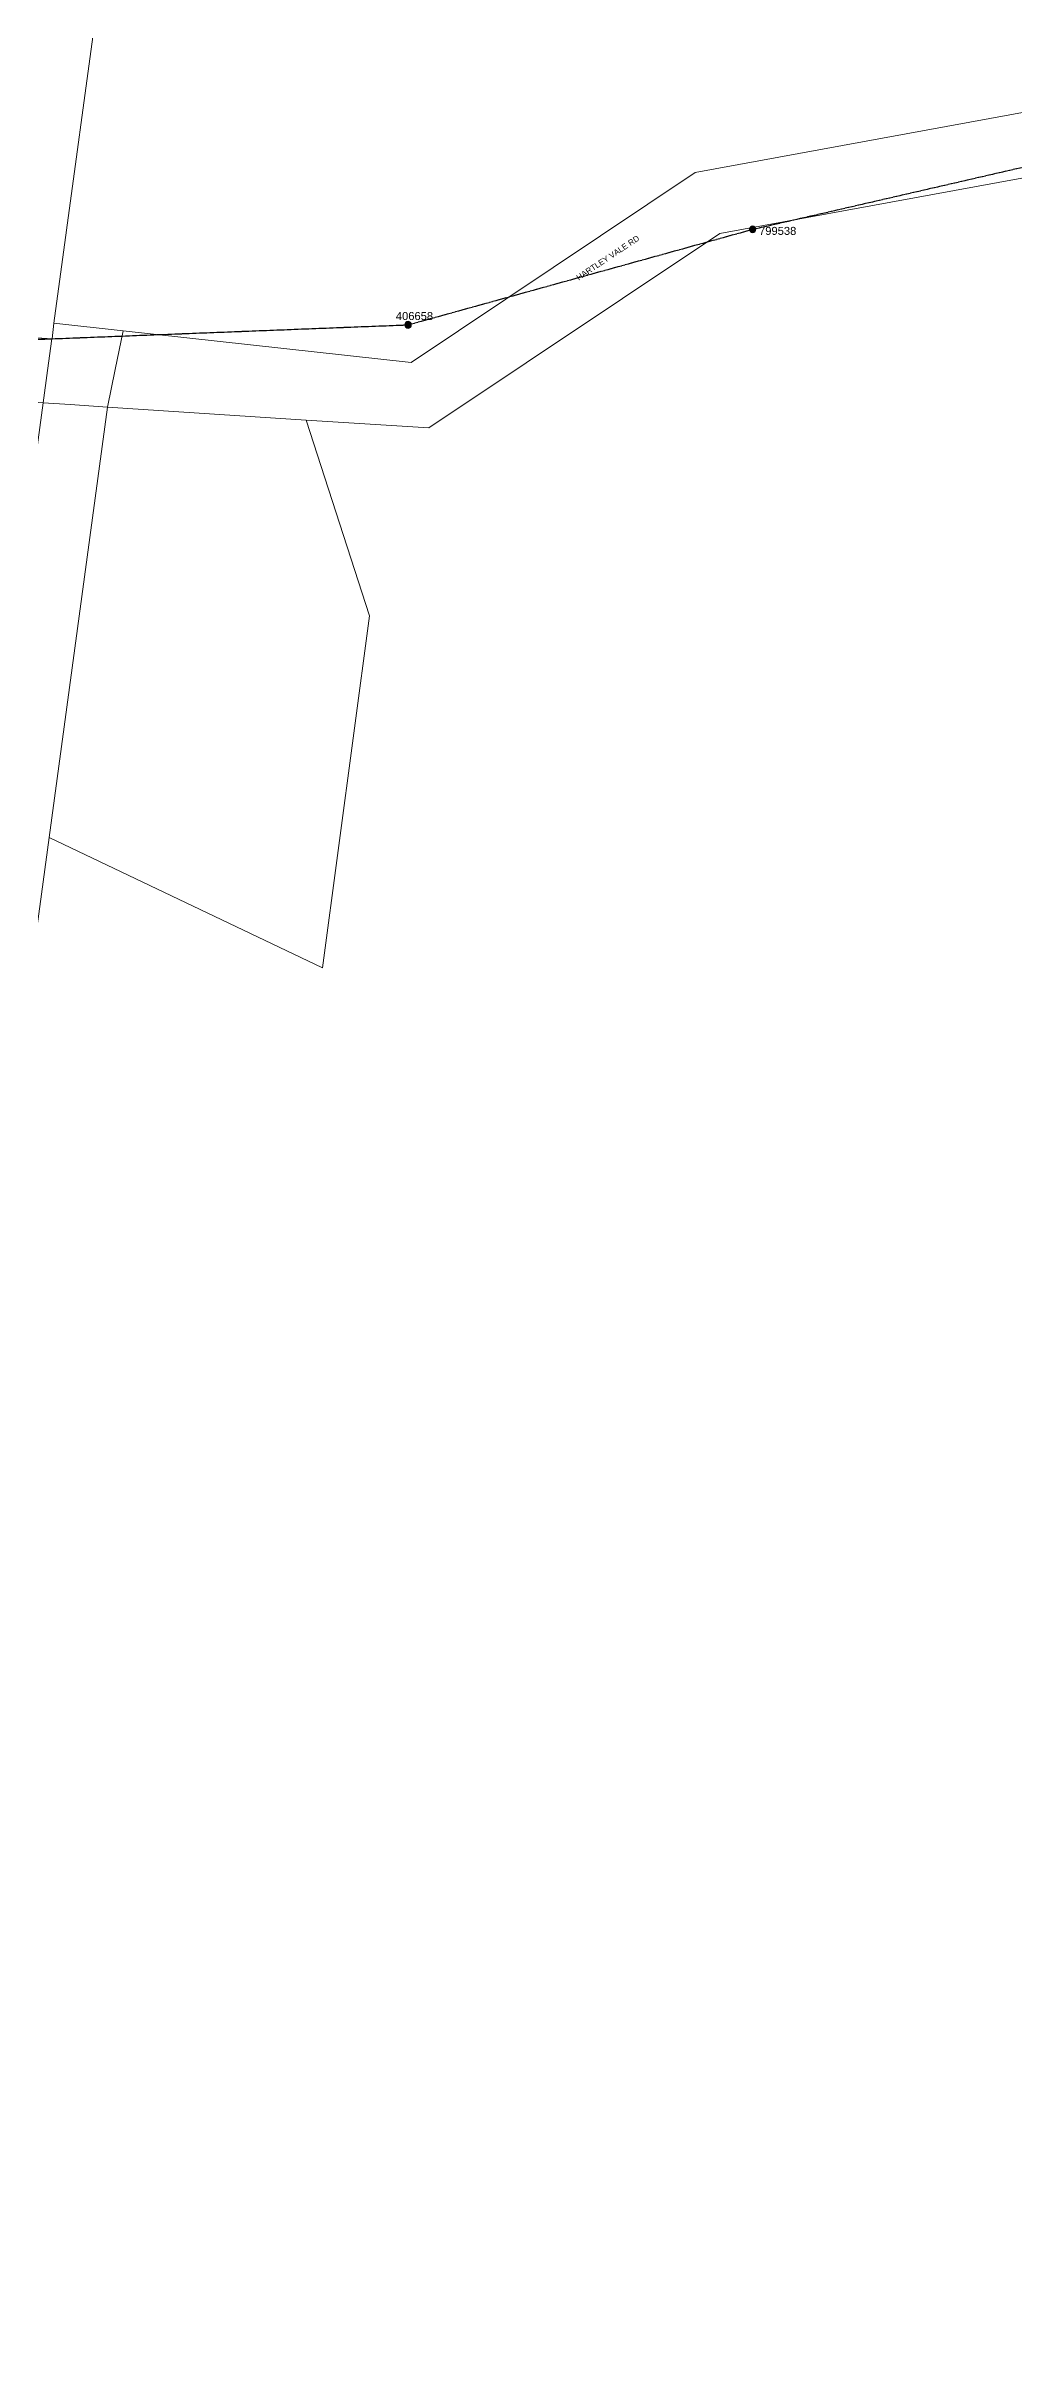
# Model space of a CAD drawing. Header units: metres. Extents: x 240566 to 246015, y 6282606 to 6289108.
# Drawn here: x 243023 to 243325, y 6285305 to 6286028 of the extents above; entities that cross this region are included whole.
import ezdxf
from ezdxf.enums import TextEntityAlignment as Align

# ---------------------------------------------------------------- set-up
doc = ezdxf.new("R2010")
doc.units = ezdxf.units.M
doc.linetypes.add('Cable Exist OH', pattern=[1, 1, 0])
doc.layers.get('0').update_dxf_attribs({"color": 6})
doc.layers.add('Cadastre Land Parcels_SP_EXT', color=9, linetype='Continuous', lineweight=5)
doc.layers.add('Cadastre Roads_SP_EXT', color=9, linetype='Continuous', lineweight=5)
doc.layers.add('Mains_HV_EXT', color=7, linetype='Continuous')
doc.layers.add('SupportsOH_SP_TR_HV_LV_SL_EXT', color=7, linetype='Continuous')
doc.styles.add('POLE_LABEL', font='arial.ttf')
doc.styles.get("Standard").update_dxf_attribs({"font": 'arial.ttf'})

# ---------------------------------------------------------------- blocks, each defined once
blk = doc.blocks.new('POLE_EXT')
blk.add_hatch(color=256).paths.add_polyline_path([(-1, 0, 1), (1, 0, 1)])
blk.add_lwpolyline([(-1, 0, 1), (1, 0, 1)], format="xyb", close=True)
for tag, height, flags, p in [('pNumber', 2.5, 8, (-17.84, 2.07)), ('OWNED_BY', 0.2, 9, (1.35, -0.4)), ('SPECIAL_USE', 0.2, 9, (1.35, -0.8)), ('STATE', 0.2, 9, (1.35, -1)), ('cLV', 0.2, 9, (1.35, -1.4)), ('hDepth', 0.2, 9, (1.35, -1.6)), ('hDia', 0.2, 9, (1.35, -1.8)), ('cHV', 0.2, 9, (1.35, -2)), ('cLinedev', 0.2, 9, (1.35, -3.4)), ('pExisting', 0.2, 9, (1.35, -3.8)), ('pFooting', 0.2, 9, (1.35, -4.4)), ('pNew', 0.2, 9, (1.35, -4.6)), ('pRelocate', 0.2, 9, (1.35, -5)), ('pRemove', 0.2, 9, (1.35, -5.2)), ('pReplace', 0.2, 9, (1.35, -5.4)), ('pStay', 0.2, 9, (1.35, -5.6)), ('pType', 0.2, 9, (1.35, -5.8)), ('cspan', 0.2, 9, (1.35, -6)), ('STREETNAME', 0.2, 9, (1.35, -6.2)), ('SUBURB', 0.2, 9, (1.35, -6.4)), ('OPERATED_BY', 0.2, 9, (1.36, -7.01)), ('PARENT', 0.2, 9, (1.35, -0.6)), ('USAGE', 0.2, 9, (1.35, -1.2)), ('LBRACKET', 0.2, 9, (1.35, -2.2)), ('LExisting', 0.2, 9, (1.35, -2.4)), ('LANTNUMBER', 0.2, 9, (1.35, -2.6)), ('LOther', 0.2, 9, (1.35, -2.8)), ('LRemove', 0.2, 9, (1.35, -3)), ('LEGEND', 0.2, 9, (1.35, -3.2)), ('LOCATION', 0.2, 9, (1.35, -3.6)), ('PFNUMBER', 0.2, 9, (1.35, -4)), ('NEWPFNUMBER', 0.2, 9, (1.35, -4.2)), ('NOTES', 0.2, 9, (1.35, -6.6)), ('MAINTAINED_BY', 0.2, 9, (1.36, -6.81))]:
    blk.add_attdef(tag, text='', height=height, dxfattribs=dict(flags=flags)).set_placement(p, align=Align.MIDDLE_LEFT)
at = {"style": 'POLE_LABEL'}
for tag, height, flags, p in [('STRUCTURE_PLANT_NUMBER', 0.2, 9, (1.35, 0.03)), ('ASSET_NUM', 2.5, 8, (2, 2)), ('STREET_CODE', 0.2, 9, (1.35, -0.2))]:
    blk.add_attdef(tag, text='', height=height, dxfattribs=dict(at, flags=flags)).set_placement(p, align=Align.MIDDLE_LEFT)
at = {"flags": 1}
blk.add_attdef('Z', (1.35, -7.33), '', height=0.2, dxfattribs=at)

msp = doc.modelspace()

# ---------------------------------------------------------------- linework, layer by layer
at = {"layer": 'Cadastre Land Parcels_SP_EXT', "linetype": 'Continuous'}
for points in [[(243225.9, 6285988.71), (243370.3, 6286015.21), (243379.93, 6286093.28), (243382.67, 6286116.11), (243407.69, 6286321.01), (243493.5, 6287021.71), (243078.17, 6287075.79), (242967.85, 6286190.72), (242984.92, 6286188.41), (243057.69, 6286178.81), (243025.45, 6285941.62), (243047.08, 6285939.21), (243137.14, 6285929.4), (243225.9, 6285988.71)], [(242984.92, 6286188.41), (242983.33, 6286178.48), (242966.53, 6286180.76), (242584.71, 6286231.33), (242583.21, 6286221.4), (242528.12, 6285841.3), (242792.23, 6285944.94), (242857.04, 6285947.67), (243024.84, 6285936.72), (243025.45, 6285941.62), (243057.69, 6286178.81), (242984.92, 6286188.41)], [(243104.25, 6285911.32), (243042.23, 6285915.43), (243023.98, 6285780.97), (243109.36, 6285740.14), (243124.04, 6285850.21), (243104.25, 6285911.32)]]:
    msp.add_lwpolyline(points, close=True, dxfattribs=at)
msp.add_lwpolyline([(243367.79, 6285994.28), (243233.57, 6285969.71), (243142.61, 6285908.9), (243104.25, 6285911.32), (243124.04, 6285850.21), (243109.36, 6285740.14), (243023.98, 6285780.97), (243016.44, 6285725.49), (242892.61, 6285670.67), (242797.87, 6285553.04), (242793.24, 6285510.95), (242695.16, 6285410.65), (242619.54, 6284860.28)], dxfattribs=at)
at = {"layer": 'Cadastre Roads_SP_EXT', "linetype": 'Continuous'}
for points in [[(243367.79, 6285994.28), (243369.05, 6286004.79), (243370.3, 6286015.21), (243225.9, 6285988.71), (243137.14, 6285929.4), (243047.08, 6285939.21), (243044.63, 6285927.19), (243042.23, 6285915.43), (243104.25, 6285911.32), (243142.61, 6285908.9), (243233.57, 6285969.71), (243367.79, 6285994.28)], [(242607.13, 6284855.04), (242619.54, 6284860.28), (242695.16, 6285410.65), (242793.24, 6285510.95), (242797.87, 6285553.04), (242892.61, 6285670.68), (243016.44, 6285725.49), (243023.98, 6285780.97), (243042.23, 6285915.43), (243030.5, 6285916.22), (243022.11, 6285916.78), (242999.2, 6285748), (242978.01, 6285730.46), (242879.99, 6285687.1), (242778.51, 6285561.06), (242773.94, 6285520.09), (242699.75, 6285444.18), (242674.89, 6285411), (242597.94, 6284851.16), (242607.13, 6284855.04)]]:
    msp.add_lwpolyline(points, close=True, dxfattribs=at)
msp.add_lwpolyline([(242420.61, 6285777.49), (242503.22, 6285809.89), (242524.74, 6285818.35), (242796.48, 6285924.96), (242856.83, 6285927.46), (243022.11, 6285916.78), (243023.48, 6285926.81), (243024.83, 6285936.72), (243024.83, 6285936.72), (242857.04, 6285947.67), (242792.23, 6285944.94), (242528.12, 6285841.3), (242515.68, 6285836.43), (242506.51, 6285832.84), (242418.66, 6285798.3)], dxfattribs=at)
at = {"layer": 'Mains_HV_EXT', "linetype": 'Cable Exist OH'}
msp.add_lwpolyline([(242485.65, 6285803.81), (242542.79, 6285824.79), (242575.35, 6285836.67), (242626.02, 6285857.8), (242767.36, 6285916.9), (242914.93, 6285932.47), (243136.15, 6285941.13), (243243.87, 6285970.98), (243340.67, 6285993.25), (243387.4, 6285999.45)], dxfattribs=at)

# ---------------------------------------------------------------- block references
at = {"layer": 'SupportsOH_SP_TR_HV_LV_SL_EXT'}
ref = msp.add_blockref('POLE_EXT', (243243.87, 6285970.98), dxfattribs=at)
ref.add_attrib('ASSET_NUM', '799538', dxfattribs={"layer": '0', "height": 2.5, "style": 'POLE_LABEL'}).set_placement((243245.87, 6285971.73), align=Align.TOP_LEFT)
ref = msp.add_blockref('POLE_EXT', (243136.15, 6285941.13), dxfattribs=at)
ref.add_attrib('ASSET_NUM', '406658', dxfattribs={"layer": '0', "height": 2.5, "style": 'POLE_LABEL'}).set_placement((243138.15, 6285941.88), align=Align.BOTTOM_CENTER)

# ---------------------------------------------------------------- texts
at = {"layer": 'Cadastre Roads_SP_EXT'}
msp.add_text('HARTLEY VALE RD', height=1.8, rotation=33.7576, dxfattribs=at).set_placement((243189.5, 6285954.92))

doc.saveas('drawing.dxf')
